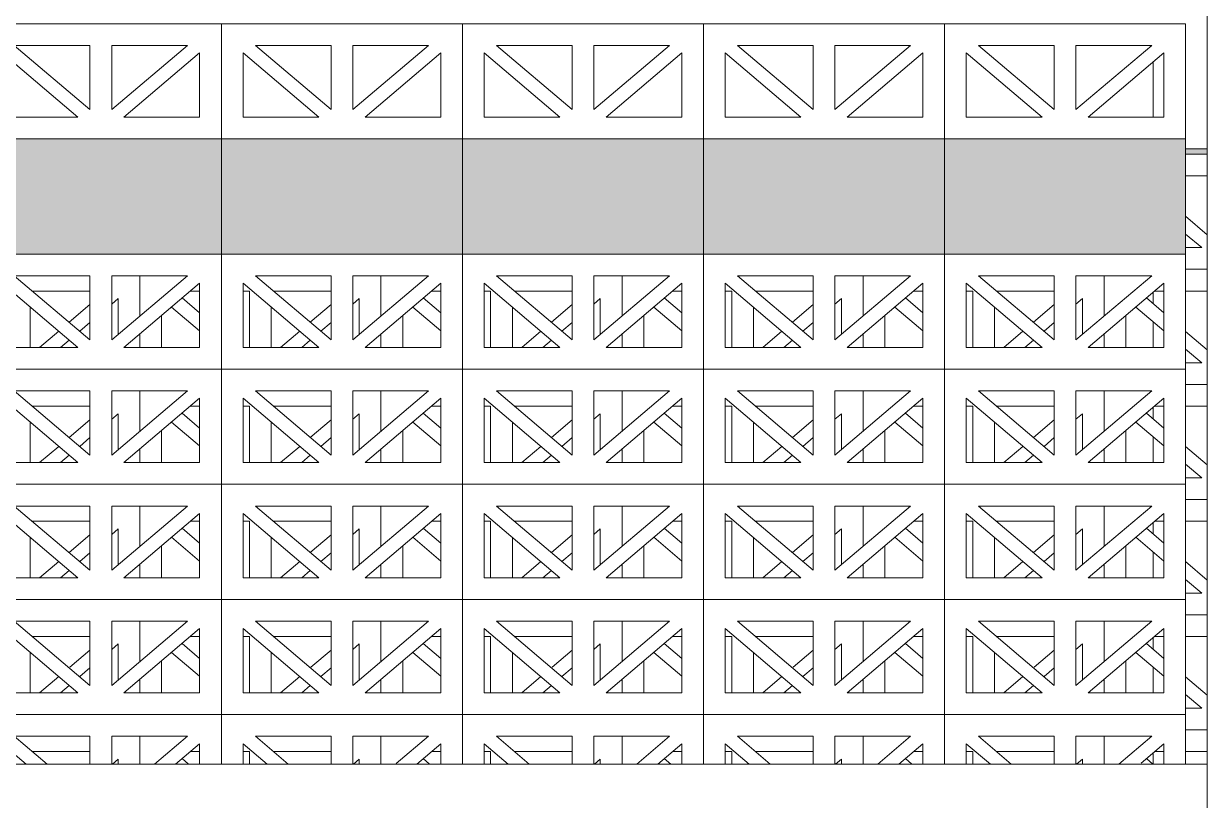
# Model space of a CAD drawing. Header units: millimetres. Extents: x -12186 to 152825, y -4386 to 9463.
# Drawn here: x 128090 to 129180, y 947 to 1662 of the extents above; entities that cross this region are included whole.
import ezdxf

# ---------------------------------------------------------------- set-up
doc = ezdxf.new("R2010")
doc.units = ezdxf.units.MM
for name, color, linetype, lineweight in [('A-FLOR-HRAL', 11, 'Continuous', 5), ('A-GENM', 13, 'Continuous', 9), ('A-GLAZ-CURT', 52, 'Continuous', 5), ('S-COLS', 52, 'Continuous', 5)]:
    doc.layers.add(name, color=color, linetype=linetype, lineweight=lineweight)

# ---------------------------------------------------------------- blocks, each defined once
blk = doc.blocks.new('The BREEZEBLOCK Family1 - The BREEZEBLOCK Family1-V417-Section 4')
at = {"layer": 'A-GLAZ-CURT'}
for p, q in [((-30355.6, 1005.6), (-30355.6, 980)), ((-30260.6, 1011.5), (-30280.6, 1011.5)), ((-30310.8, 980), (-30316.7, 985.1)), ((-30309.2, 991.5), (-30300.6, 991.5)), ((-30280.6, 991.5), (-30260.6, 991.5))]:
    blk.add_line(p, q, dxfattribs=at)
blk = doc.blocks.new('The BREEZEBLOCK Family1 - The BREEZEBLOCK Family1-V418-Section 4')
at = {"layer": 'A-GLAZ-CURT'}
for p, q in [((-30577.6, 1005.6), (-30577.6, 980)), ((-30355.6, 980), (-30355.6, 1005.6)), ((-30532.8, 980), (-30538.7, 985.1)), ((-30531.2, 991.5), (-30522.6, 991.5)), ((-30482.6, 991.5), (-30476.6, 991.5)), ((-30476.6, 991.5), (-30476.6, 980)), ((-30454.6, 991.5), (-30401.6, 991.5)), ((-30381, 980), (-30375.6, 984.6)), ((-30375.6, 984.6), (-30375.6, 980))]:
    blk.add_line(p, q, dxfattribs=at)
blk = doc.blocks.new('The BREEZEBLOCK Family1 - The BREEZEBLOCK Family1-V419-Section 4')
at = {"layer": 'A-GLAZ-CURT'}
for p, q in [((-30799.6, 1005.6), (-30799.6, 980)), ((-30577.6, 980), (-30577.6, 1005.6)), ((-30754.8, 980), (-30760.7, 985.1)), ((-30753.2, 991.5), (-30744.6, 991.5)), ((-30704.6, 991.5), (-30698.6, 991.5)), ((-30698.6, 991.5), (-30698.6, 980)), ((-30676.6, 991.5), (-30623.6, 991.5)), ((-30603, 980), (-30597.6, 984.6)), ((-30597.6, 984.6), (-30597.6, 980))]:
    blk.add_line(p, q, dxfattribs=at)
blk = doc.blocks.new('The BREEZEBLOCK Family1 - The BREEZEBLOCK Family1-V420-Section 4')
at = {"layer": 'A-GLAZ-CURT'}
for p, q in [((-31465.6, 1005.6), (-31465.6, 979.8)), ((-31243.6, 980), (-31243.6, 1005.6)), ((-31420.8, 980), (-31426.7, 985.1)), ((-31419.2, 991.5), (-31410.6, 991.5)), ((-31370.6, 991.5), (-31364.6, 991.5)), ((-31364.6, 991.5), (-31364.6, 980)), ((-31342.6, 991.5), (-31289.6, 991.5)), ((-31269, 980), (-31263.6, 984.6)), ((-31263.6, 984.6), (-31263.6, 980))]:
    blk.add_line(p, q, dxfattribs=at)
blk = doc.blocks.new('The BREEZEBLOCK Family1 - The BREEZEBLOCK Family1-V423-Section 4')
at = {"layer": 'A-GLAZ-CURT'}
for p, q in [((-30260.6, 1117.5), (-30280.6, 1117.5)), ((-30355.6, 1111.6), (-30355.6, 1074.6)), ((-30300.6, 1077.3), (-30316.7, 1091.1)), ((-30309.2, 1097.5), (-30300.6, 1097.5)), ((-30280.6, 1097.5), (-30260.6, 1097.5)), ((-30326.4, 1082.8), (-30300.6, 1060.9)), ((-30335.6, 1045.6), (-30335.6, 1075.1)), ((-30355.6, 1058.1), (-30355.6, 1045.6)), ((-30260.6, 1043.4), (-30280.6, 1060.4)), ((-30280.6, 1044), (-30265.8, 1031.5)), ((-30265.8, 1031.5), (-30280.6, 1031.5)), ((-30280.6, 1011.5), (-30260.6, 1011.5))]:
    blk.add_line(p, q, dxfattribs=at)
blk = doc.blocks.new('The BREEZEBLOCK Family1 - The BREEZEBLOCK Family1-V424-Section 4')
at = {"layer": 'A-GLAZ-CURT'}
for p, q in [((-30577.6, 1111.6), (-30577.6, 1074.6)), ((-30355.6, 1074.6), (-30355.6, 1111.6)), ((-30522.6, 1077.3), (-30538.7, 1091.1)), ((-30531.2, 1097.5), (-30522.6, 1097.5)), ((-30482.6, 1097.5), (-30476.6, 1097.5)), ((-30476.6, 1097.5), (-30476.6, 1045.6)), ((-30454.6, 1097.5), (-30401.6, 1097.5)), ((-30381.6, 1085.5), (-30375.6, 1090.6)), ((-30375.6, 1090.6), (-30375.6, 1057.6)), ((-30548.4, 1082.8), (-30522.6, 1060.9)), ((-30456.6, 1045.6), (-30456.6, 1082.7)), ((-30401.6, 1085), (-30420.1, 1069.3)), ((-30557.6, 1045.6), (-30557.6, 1075.1)), ((-30411, 1060.5), (-30401.6, 1068.6)), ((-30577.6, 1058.1), (-30577.6, 1045.6)), ((-30430.4, 1060.5), (-30448, 1045.6)), ((-30355.6, 1045.6), (-30355.6, 1058.1)), ((-30428.6, 1045.6), (-30420.7, 1052.3))]:
    blk.add_line(p, q, dxfattribs=at)
blk = doc.blocks.new('The BREEZEBLOCK Family1 - The BREEZEBLOCK Family1-V425-Section 4')
at = {"layer": 'A-GLAZ-CURT'}
for p, q in [((-30799.6, 1111.6), (-30799.6, 1074.6)), ((-30577.6, 1074.6), (-30577.6, 1111.6)), ((-30744.6, 1077.3), (-30760.7, 1091.1)), ((-30753.2, 1097.5), (-30744.6, 1097.5)), ((-30704.6, 1097.5), (-30698.6, 1097.5)), ((-30698.6, 1097.5), (-30698.6, 1045.6)), ((-30676.6, 1097.5), (-30623.6, 1097.5)), ((-30603.6, 1085.5), (-30597.6, 1090.6)), ((-30597.6, 1090.6), (-30597.6, 1057.6)), ((-30770.4, 1082.8), (-30744.6, 1060.9)), ((-30678.6, 1045.6), (-30678.6, 1082.7)), ((-30623.6, 1085), (-30642.1, 1069.3)), ((-30779.6, 1045.6), (-30779.6, 1075.1)), ((-30633, 1060.5), (-30623.6, 1068.6)), ((-30799.6, 1058.1), (-30799.6, 1045.6)), ((-30652.4, 1060.5), (-30670, 1045.6)), ((-30577.6, 1045.6), (-30577.6, 1058.1)), ((-30650.6, 1045.6), (-30642.7, 1052.3))]:
    blk.add_line(p, q, dxfattribs=at)
blk = doc.blocks.new('The BREEZEBLOCK Family1 - The BREEZEBLOCK Family1-V429-Section 4')
at = {"layer": 'A-GLAZ-CURT'}
for p, q in [((-30260.6, 1223.5), (-30280.6, 1223.5)), ((-30355.6, 1217.6), (-30355.6, 1180.6)), ((-30309.2, 1203.5), (-30300.6, 1203.5)), ((-30280.6, 1203.5), (-30260.6, 1203.5)), ((-30326.4, 1188.8), (-30300.6, 1166.9)), ((-30300.6, 1183.3), (-30316.7, 1197.1)), ((-30335.6, 1151.6), (-30335.6, 1181.1)), ((-30260.6, 1149.4), (-30280.6, 1166.4)), ((-30355.6, 1164.1), (-30355.6, 1151.6)), ((-30280.6, 1150), (-30265.8, 1137.5)), ((-30265.8, 1137.5), (-30280.6, 1137.5)), ((-30280.6, 1117.5), (-30260.6, 1117.5))]:
    blk.add_line(p, q, dxfattribs=at)
blk = doc.blocks.new('The BREEZEBLOCK Family1 - The BREEZEBLOCK Family1-V430-Section 4')
at = {"layer": 'A-GLAZ-CURT'}
for p, q in [((-30577.6, 1217.6), (-30577.6, 1180.6)), ((-30355.6, 1180.6), (-30355.6, 1217.6)), ((-30531.2, 1203.5), (-30522.6, 1203.5)), ((-30482.6, 1203.5), (-30476.6, 1203.5)), ((-30476.6, 1203.5), (-30476.6, 1151.6)), ((-30454.6, 1203.5), (-30401.6, 1203.5)), ((-30548.4, 1188.8), (-30522.6, 1166.9)), ((-30522.6, 1183.3), (-30538.7, 1197.1)), ((-30456.6, 1151.6), (-30456.6, 1188.7)), ((-30401.6, 1191), (-30420.7, 1174.7)), ((-30381.6, 1191.5), (-30375.6, 1196.6)), ((-30375.6, 1196.6), (-30375.6, 1164.1)), ((-30557.6, 1151.6), (-30557.6, 1181.1)), ((-30430.4, 1166.5), (-30448, 1151.6)), ((-30411, 1166.5), (-30401.6, 1174.6)), ((-30577.6, 1164.1), (-30577.6, 1151.6)), ((-30428.6, 1151.6), (-30420.7, 1158.3)), ((-30355.6, 1151.6), (-30355.6, 1164.1))]:
    blk.add_line(p, q, dxfattribs=at)
blk = doc.blocks.new('The BREEZEBLOCK Family1 - The BREEZEBLOCK Family1-V431-Section 4')
at = {"layer": 'A-GLAZ-CURT'}
for p, q in [((-30799.6, 1217.6), (-30799.6, 1180.6)), ((-30577.6, 1180.6), (-30577.6, 1217.6)), ((-30753.2, 1203.5), (-30744.6, 1203.5)), ((-30704.6, 1203.5), (-30698.6, 1203.5)), ((-30698.6, 1203.5), (-30698.6, 1151.6)), ((-30676.6, 1203.5), (-30623.6, 1203.5)), ((-30770.4, 1188.8), (-30744.6, 1166.9)), ((-30744.6, 1183.3), (-30760.7, 1197.1)), ((-30678.6, 1151.6), (-30678.6, 1188.7)), ((-30623.6, 1191), (-30642.7, 1174.7)), ((-30603.6, 1191.5), (-30597.6, 1196.6)), ((-30597.6, 1196.6), (-30597.6, 1164.1)), ((-30779.6, 1151.6), (-30779.6, 1181.1)), ((-30652.4, 1166.5), (-30670, 1151.6)), ((-30633, 1166.5), (-30623.6, 1174.6)), ((-30799.6, 1164.1), (-30799.6, 1151.6)), ((-30650.6, 1151.6), (-30642.7, 1158.3)), ((-30577.6, 1151.6), (-30577.6, 1164.1))]:
    blk.add_line(p, q, dxfattribs=at)
blk = doc.blocks.new('The BREEZEBLOCK Family1 - The BREEZEBLOCK Family1-V376-Section 4')
at = {"layer": 'A-GLAZ-CURT'}
for p, q in [((-30577.6, 263.6), (-30577.6, 226.6)), ((-30355.6, 226.6), (-30355.6, 263.6)), ((-30522.6, 229.3), (-30538.7, 243.1)), ((-30531.2, 249.5), (-30522.6, 249.5)), ((-30482.6, 249.5), (-30476.6, 249.5)), ((-30476.6, 249.5), (-30476.6, 197.6)), ((-30454.6, 249.5), (-30401.6, 249.5)), ((-30381.6, 237.5), (-30375.6, 242.6)), ((-30375.6, 242.6), (-30375.6, 209.6)), ((-30548.4, 234.8), (-30522.6, 212.9)), ((-30456.6, 197.6), (-30456.6, 234.7)), ((-30401.6, 237), (-30420.7, 220.7)), ((-30557.6, 197.6), (-30557.6, 227.1)), ((-30411, 212.5), (-30401.6, 220.6)), ((-30577.6, 210.1), (-30577.6, 197.6)), ((-30430.4, 212.5), (-30448, 197.6)), ((-30355.6, 197.6), (-30355.6, 210.1)), ((-30428.6, 197.6), (-30420.7, 204.3))]:
    blk.add_line(p, q, dxfattribs=at)
blk = doc.blocks.new('The BREEZEBLOCK Family1 - The BREEZEBLOCK Family1-V377-Section 4')
at = {"layer": 'A-GLAZ-CURT'}
for p, q in [((-30799.6, 263.6), (-30799.6, 226.6)), ((-30577.6, 226.6), (-30577.6, 263.6)), ((-30744.6, 229.3), (-30760.7, 243.1)), ((-30753.2, 249.5), (-30744.6, 249.5)), ((-30704.6, 249.5), (-30698.6, 249.5)), ((-30698.6, 249.5), (-30698.6, 197.6)), ((-30676.6, 249.5), (-30623.6, 249.5)), ((-30603.6, 237.5), (-30597.6, 242.6)), ((-30597.6, 242.6), (-30597.6, 209.6)), ((-30770.4, 234.8), (-30744.6, 212.9)), ((-30678.6, 197.6), (-30678.6, 234.7)), ((-30623.6, 237), (-30642.7, 220.7)), ((-30779.6, 197.6), (-30779.6, 227.1)), ((-30633, 212.5), (-30623.6, 220.6)), ((-30799.6, 210.1), (-30799.6, 197.6)), ((-30652.4, 212.5), (-30670, 197.6)), ((-30577.6, 197.6), (-30577.6, 210.1)), ((-30650.6, 197.6), (-30642.7, 204.3))]:
    blk.add_line(p, q, dxfattribs=at)
blk = doc.blocks.new('The BREEZEBLOCK Family1 - The BREEZEBLOCK Family1-V435-Section 4')
at = {"layer": 'A-GLAZ-CURT'}
for p, q in [((-30280.6, 1521.5), (-30260.6, 1521.5)), ((-30260.6, 1467.4), (-30280.6, 1484.4)), ((-30280.6, 1468), (-30265.8, 1455.5)), ((-30265.8, 1455.5), (-30280.6, 1455.5)), ((-30280.6, 1435.5), (-30260.6, 1435.5))]:
    blk.add_line(p, q, dxfattribs=at)
blk = doc.blocks.new('System Panel - Glazed-1053709-Section 4')
at = {"layer": 'A-GLAZ-CURT'}
blk.add_hatch(color=256, dxfattribs=at).paths.add_polyline_path([(-30260.6, 1541.5), (-30260.6, 1546.5), (-30280.6, 1546.5), (-30280.6, 1541.5)])
for p, q in [((-30260.6, 1546.5), (-30280.6, 1546.5)), ((-30280.6, 1541.5), (-30260.6, 1541.5))]:
    blk.add_line(p, q, dxfattribs=at)
blk = doc.blocks.new('The BREEZEBLOCK Family1 - The BREEZEBLOCK Family1-V493-Section 4')
at = {"layer": 'A-GLAZ-CURT'}
for p, q in [((-30280.6, 1025.6), (-30502.6, 1025.6)), ((-30502.6, 1025.6), (-30502.6, 980)), ((-30280.6, 980), (-30280.6, 1025.6)), ((-30441.1, 980), (-30471.3, 1005.6)), ((-30471.3, 1005.6), (-30401.6, 1005.6)), ((-30401.6, 1005.6), (-30401.6, 980)), ((-30381.6, 980), (-30381.6, 1005.6)), ((-30381.6, 1005.6), (-30311.8, 1005.6)), ((-30311.8, 1005.6), (-30342.1, 980)), ((-30482.6, 980), (-30482.6, 998.8)), ((-30482.6, 998.8), (-30460.4, 980)), ((-30321.6, 981), (-30300.6, 998.8)), ((-30300.6, 998.8), (-30300.6, 980)), ((-30502.6, 930), (-30502.6, 919.6)), ((-30502.6, 919.6), (-30285.5, 919.6))]:
    blk.add_line(p, q, dxfattribs=at)
blk = doc.blocks.new('The BREEZEBLOCK Family1 - The BREEZEBLOCK Family1-V494-Section 4')
at = {"layer": 'A-GLAZ-CURT'}
for p, q in [((-30502.6, 1025.6), (-30724.6, 1025.6)), ((-30724.6, 1025.6), (-30724.6, 980)), ((-30502.6, 980), (-30502.6, 1025.6)), ((-30663.1, 980), (-30693.3, 1005.6)), ((-30693.3, 1005.6), (-30623.6, 1005.6)), ((-30623.6, 1005.6), (-30623.6, 980)), ((-30603.6, 980), (-30603.6, 1005.6)), ((-30603.6, 1005.6), (-30533.8, 1005.6)), ((-30533.8, 1005.6), (-30564.1, 980)), ((-30704.6, 980), (-30704.6, 998.8)), ((-30704.6, 998.8), (-30682.4, 980)), ((-30544.7, 980), (-30522.6, 998.8)), ((-30522.6, 998.8), (-30522.6, 980)), ((-30724.6, 930), (-30724.6, 919.6)), ((-30502.6, 919.6), (-30502.6, 930)), ((-30724.6, 919.6), (-30502.6, 919.6))]:
    blk.add_line(p, q, dxfattribs=at)
blk = doc.blocks.new('The BREEZEBLOCK Family1 - The BREEZEBLOCK Family1-V495-Section 4')
at = {"layer": 'A-GLAZ-CURT'}
for p, q in [((-30724.6, 1025.6), (-30946.6, 1025.6)), ((-30946.6, 1025.6), (-30946.6, 980)), ((-30724.6, 980), (-30724.6, 1025.6)), ((-30885.1, 980), (-30915.3, 1005.6)), ((-30915.3, 1005.6), (-30845.6, 1005.6)), ((-30845.6, 1005.6), (-30845.6, 980)), ((-30825.6, 980), (-30825.6, 1005.6)), ((-30825.6, 1005.6), (-30755.8, 1005.6)), ((-30755.8, 1005.6), (-30786.1, 980)), ((-30926.6, 980), (-30926.6, 998.8)), ((-30926.6, 998.8), (-30904.4, 980)), ((-30766.7, 980), (-30744.6, 998.8)), ((-30744.6, 998.8), (-30744.6, 980)), ((-30946.6, 930), (-30946.6, 919.6)), ((-30724.6, 919.6), (-30724.6, 930)), ((-30946.6, 919.6), (-30873, 919.6)), ((-30848.1, 919.6), (-30724.6, 919.6))]:
    blk.add_line(p, q, dxfattribs=at)
blk = doc.blocks.new('The BREEZEBLOCK Family1 - The BREEZEBLOCK Family1-V496-Section 4')
at = {"layer": 'A-GLAZ-CURT'}
for p, q in [((-30946.6, 1025.6), (-31168.6, 1025.6)), ((-31168.6, 1025.6), (-31168.6, 980)), ((-30946.6, 980), (-30946.6, 1025.6)), ((-31107.1, 980), (-31137.3, 1005.6)), ((-31137.3, 1005.6), (-31067.6, 1005.6)), ((-31067.6, 1005.6), (-31067.6, 980)), ((-31047.6, 980), (-31047.6, 1005.6)), ((-31047.6, 1005.6), (-30977.8, 1005.6)), ((-30977.8, 1005.6), (-31007.5, 980.5)), ((-31148.6, 980), (-31148.6, 998.8)), ((-31148.6, 998.8), (-31126.4, 980)), ((-30988.7, 980), (-30966.6, 998.8)), ((-30966.6, 998.8), (-30966.6, 980)), ((-31168.6, 930), (-31168.6, 919.6)), ((-30946.6, 919.6), (-30946.6, 930)), ((-31168.6, 919.6), (-30946.6, 919.6))]:
    blk.add_line(p, q, dxfattribs=at)
blk = doc.blocks.new('The BREEZEBLOCK Family1 - The BREEZEBLOCK Family1-V448-Section 4')
at = {"layer": 'A-GLAZ-CURT'}
for p, q in [((-32056.6, 177.6), (-32278.6, 177.6)), ((-32278.6, 177.6), (-32278.6, 71.6)), ((-32056.6, 71.6), (-32056.6, 177.6)), ((-32177.6, 98.5), (-32247.3, 157.6)), ((-32247.3, 157.6), (-32177.6, 157.6)), ((-32177.6, 157.6), (-32177.6, 98.5)), ((-32087.8, 157.6), (-32157.6, 98.5)), ((-32157.6, 98.5), (-32157.6, 157.6)), ((-32157.6, 157.6), (-32087.8, 157.6)), ((-32258.6, 91.6), (-32258.6, 150.8)), ((-32258.6, 150.8), (-32188.8, 91.6)), ((-32146.3, 91.6), (-32076.6, 150.8)), ((-32076.6, 150.8), (-32076.6, 91.6)), ((-32188.8, 91.6), (-32258.6, 91.6)), ((-32076.6, 91.6), (-32146.3, 91.6)), ((-32278.6, 71.6), (-32056.6, 71.6))]:
    blk.add_line(p, q, dxfattribs=at)
blk = doc.blocks.new('The BREEZEBLOCK Family1 - The BREEZEBLOCK Family1-V500-Section 4')
at = {"layer": 'A-GLAZ-CURT'}
for p, q in [((-30502.6, 1449.6), (-30502.6, 1343.6)), ((-30280.6, 1343.6), (-30280.6, 1449.6)), ((-30401.6, 1370.5), (-30471.3, 1429.6)), ((-30471.3, 1429.6), (-30401.6, 1429.6)), ((-30401.6, 1429.6), (-30401.6, 1370.5)), ((-30311.8, 1429.6), (-30381.6, 1370.5)), ((-30381.6, 1370.5), (-30381.6, 1429.6)), ((-30381.6, 1429.6), (-30311.8, 1429.6)), ((-30482.6, 1363.6), (-30482.6, 1422.8)), ((-30482.6, 1422.8), (-30412.8, 1363.6)), ((-30370.3, 1363.6), (-30300.6, 1422.8)), ((-30300.6, 1422.8), (-30300.6, 1363.6)), ((-30412.8, 1363.6), (-30482.6, 1363.6)), ((-30300.6, 1363.6), (-30370.3, 1363.6)), ((-30502.6, 1343.6), (-30280.6, 1343.6))]:
    blk.add_line(p, q, dxfattribs=at)
blk = doc.blocks.new('System Panel - Glazed-1093574-Section 4')
at = {"layer": 'A-GLAZ-CURT'}
blk.add_hatch(color=256, dxfattribs=at).paths.add_polyline_path([(-30502.6, 1449.6), (-30280.6, 1449.6), (-30280.6, 1555.6), (-30502.6, 1555.6), (-30502.6, 1543.5)])
for p, q in [((-30280.6, 1555.6), (-30502.6, 1555.6)), ((-30502.6, 1555.6), (-30502.6, 1449.6)), ((-30280.6, 1449.6), (-30280.6, 1555.6)), ((-30502.6, 1449.6), (-30280.6, 1449.6))]:
    blk.add_line(p, q, dxfattribs=at)
blk = doc.blocks.new('The BREEZEBLOCK Family1 - The BREEZEBLOCK Family1-V527-Section 4')
at = {"layer": 'A-GLAZ-CURT'}
for p, q in [((-30280.6, 1661.6), (-30502.6, 1661.6)), ((-30502.6, 1661.6), (-30502.6, 1555.6)), ((-30280.6, 1555.6), (-30280.6, 1661.6)), ((-30401.6, 1582.5), (-30471.3, 1641.6)), ((-30471.3, 1641.6), (-30401.6, 1641.6)), ((-30401.6, 1641.6), (-30401.6, 1582.5)), ((-30311.8, 1641.6), (-30381.6, 1582.5)), ((-30381.6, 1582.5), (-30381.6, 1641.6)), ((-30381.6, 1641.6), (-30311.8, 1641.6)), ((-30482.6, 1575.6), (-30482.6, 1634.8)), ((-30482.6, 1634.8), (-30412.8, 1575.6)), ((-30370.3, 1575.6), (-30300.6, 1634.8)), ((-30300.6, 1634.8), (-30300.6, 1575.6)), ((-30412.8, 1575.6), (-30482.6, 1575.6)), ((-30300.6, 1575.6), (-30370.3, 1575.6))]:
    blk.add_line(p, q, dxfattribs=at)
blk = doc.blocks.new('M_Concrete-Rectangular-Column - 200 x 300m-1407141-Section 4')
at = {"layer": 'S-COLS'}
blk.add_line((-30260.6, 2380), (-30260.6, 0), dxfattribs=at)
blk = doc.blocks.new('Top Rail Type - Top Rail_Internal_-1357121-Section 4')
at = {"layer": 'A-FLOR-HRAL'}
blk.add_line((-30260.6, 980), (-31860.6, 980), dxfattribs=at)
blk = doc.blocks.new('Downpipe - Downpipe-V559-Section 4')
at = {"layer": 'A-GENM', "lineweight": 5}
for p, q in [((-30310.6, 1575.6), (-30310.6, 1626.3)), ((-30310.6, 1403.8), (-30310.6, 1414.3)), ((-30310.6, 1363.6), (-30310.6, 1387.4)), ((-30310.6, 1297.8), (-30310.6, 1308.3)), ((-30310.6, 1257.6), (-30310.6, 1281.4)), ((-30310.6, 1191.8), (-30310.6, 1202.3)), ((-30310.6, 1151.6), (-30310.6, 1175.4)), ((-30310.6, 1085.8), (-30310.6, 1096.3)), ((-30310.6, 1045.6), (-30310.6, 1069.3)), ((-30310.6, 980), (-30310.6, 990.3))]:
    blk.add_line(p, q, dxfattribs=at)

msp = doc.modelspace()

# ---------------------------------------------------------------- block references
at = {"layer": 'A-FLOR-HRAL'}
msp.add_blockref('Top Rail Type - Top Rail_Internal_-1357121-Section 4', (159440.3, 0), dxfattribs=at)
at = {"layer": 'A-GENM', "lineweight": 5}
msp.add_blockref('Downpipe - Downpipe-V559-Section 4', (159440.3, 0), dxfattribs=at)
at = {"layer": 'A-GLAZ-CURT'}
for name, p in [('The BREEZEBLOCK Family1 - The BREEZEBLOCK Family1-V527-Section 4', (158552.3, 0)), ('The BREEZEBLOCK Family1 - The BREEZEBLOCK Family1-V527-Section 4', (158774.3, 0)), ('The BREEZEBLOCK Family1 - The BREEZEBLOCK Family1-V527-Section 4', (158996.3, 0)), ('The BREEZEBLOCK Family1 - The BREEZEBLOCK Family1-V527-Section 4', (159218.3, 0)), ('The BREEZEBLOCK Family1 - The BREEZEBLOCK Family1-V527-Section 4', (159440.3, 0)), ('System Panel - Glazed-1093574-Section 4', (158552.3, 0)), ('System Panel - Glazed-1093574-Section 4', (158774.3, 0)), ('System Panel - Glazed-1093574-Section 4', (158996.3, 0)), ('System Panel - Glazed-1093574-Section 4', (159218.3, 0)), ('System Panel - Glazed-1093574-Section 4', (159440.3, 0)), ('System Panel - Glazed-1053709-Section 4', (159440.3, 0)), ('The BREEZEBLOCK Family1 - The BREEZEBLOCK Family1-V435-Section 4', (159440.3, 0)), ('The BREEZEBLOCK Family1 - The BREEZEBLOCK Family1-V500-Section 4', (158552.3, 0)), ('The BREEZEBLOCK Family1 - The BREEZEBLOCK Family1-V500-Section 4', (158774.3, 0)), ('The BREEZEBLOCK Family1 - The BREEZEBLOCK Family1-V500-Section 4', (158996.3, 0)), ('The BREEZEBLOCK Family1 - The BREEZEBLOCK Family1-V500-Section 4', (159218.3, 0)), ('The BREEZEBLOCK Family1 - The BREEZEBLOCK Family1-V500-Section 4', (159440.3, 0)), ('The BREEZEBLOCK Family1 - The BREEZEBLOCK Family1-V377-Section 4', (158774.3, 1166)), ('The BREEZEBLOCK Family1 - The BREEZEBLOCK Family1-V377-Section 4', (158996.3, 1166)), ('The BREEZEBLOCK Family1 - The BREEZEBLOCK Family1-V377-Section 4', (159218.3, 1166)), ('The BREEZEBLOCK Family1 - The BREEZEBLOCK Family1-V377-Section 4', (159440.3, 1166)), ('The BREEZEBLOCK Family1 - The BREEZEBLOCK Family1-V376-Section 4', (159440.3, 1166)), ('The BREEZEBLOCK Family1 - The BREEZEBLOCK Family1-V423-Section 4', (159440.3, 318)), ('The BREEZEBLOCK Family1 - The BREEZEBLOCK Family1-V448-Section 4', (160328.3, 1166)), ('The BREEZEBLOCK Family1 - The BREEZEBLOCK Family1-V448-Section 4', (160550.3, 1166)), ('The BREEZEBLOCK Family1 - The BREEZEBLOCK Family1-V448-Section 4', (160772.3, 1166)), ('The BREEZEBLOCK Family1 - The BREEZEBLOCK Family1-V448-Section 4', (160994.3, 1166)), ('The BREEZEBLOCK Family1 - The BREEZEBLOCK Family1-V448-Section 4', (161216.3, 1166)), ('The BREEZEBLOCK Family1 - The BREEZEBLOCK Family1-V377-Section 4', (158774.3, 1060)), ('The BREEZEBLOCK Family1 - The BREEZEBLOCK Family1-V377-Section 4', (158996.3, 1060)), ('The BREEZEBLOCK Family1 - The BREEZEBLOCK Family1-V377-Section 4', (159218.3, 1060)), ('The BREEZEBLOCK Family1 - The BREEZEBLOCK Family1-V377-Section 4', (159440.3, 1060)), ('The BREEZEBLOCK Family1 - The BREEZEBLOCK Family1-V376-Section 4', (159440.3, 1060)), ('The BREEZEBLOCK Family1 - The BREEZEBLOCK Family1-V423-Section 4', (159440.3, 212)), ('The BREEZEBLOCK Family1 - The BREEZEBLOCK Family1-V448-Section 4', (160328.3, 1060)), ('The BREEZEBLOCK Family1 - The BREEZEBLOCK Family1-V448-Section 4', (160550.3, 1060)), ('The BREEZEBLOCK Family1 - The BREEZEBLOCK Family1-V448-Section 4', (160772.3, 1060)), ('The BREEZEBLOCK Family1 - The BREEZEBLOCK Family1-V448-Section 4', (160994.3, 1060)), ('The BREEZEBLOCK Family1 - The BREEZEBLOCK Family1-V448-Section 4', (161216.3, 1060)), ('The BREEZEBLOCK Family1 - The BREEZEBLOCK Family1-V429-Section 4', (159440.3, 0)), ('The BREEZEBLOCK Family1 - The BREEZEBLOCK Family1-V431-Section 4', (158774.3, 0)), ('The BREEZEBLOCK Family1 - The BREEZEBLOCK Family1-V431-Section 4', (158996.3, 0)), ('The BREEZEBLOCK Family1 - The BREEZEBLOCK Family1-V431-Section 4', (159218.3, 0)), ('The BREEZEBLOCK Family1 - The BREEZEBLOCK Family1-V431-Section 4', (159440.3, 0)), ('The BREEZEBLOCK Family1 - The BREEZEBLOCK Family1-V430-Section 4', (159440.3, 0)), ('The BREEZEBLOCK Family1 - The BREEZEBLOCK Family1-V448-Section 4', (160328.3, 954)), ('The BREEZEBLOCK Family1 - The BREEZEBLOCK Family1-V448-Section 4', (160550.3, 954)), ('The BREEZEBLOCK Family1 - The BREEZEBLOCK Family1-V448-Section 4', (160772.3, 954)), ('The BREEZEBLOCK Family1 - The BREEZEBLOCK Family1-V448-Section 4', (160994.3, 954)), ('The BREEZEBLOCK Family1 - The BREEZEBLOCK Family1-V448-Section 4', (161216.3, 954)), ('The BREEZEBLOCK Family1 - The BREEZEBLOCK Family1-V423-Section 4', (159440.3, 0)), ('The BREEZEBLOCK Family1 - The BREEZEBLOCK Family1-V425-Section 4', (158774.3, 0)), ('The BREEZEBLOCK Family1 - The BREEZEBLOCK Family1-V425-Section 4', (158996.3, 0)), ('The BREEZEBLOCK Family1 - The BREEZEBLOCK Family1-V425-Section 4', (159218.3, 0)), ('The BREEZEBLOCK Family1 - The BREEZEBLOCK Family1-V425-Section 4', (159440.3, 0)), ('The BREEZEBLOCK Family1 - The BREEZEBLOCK Family1-V424-Section 4', (159440.3, 0)), ('The BREEZEBLOCK Family1 - The BREEZEBLOCK Family1-V494-Section 4', (158774.3, 0)), ('The BREEZEBLOCK Family1 - The BREEZEBLOCK Family1-V496-Section 4', (159440.3, 0)), ('The BREEZEBLOCK Family1 - The BREEZEBLOCK Family1-V495-Section 4', (159440.3, 0)), ('The BREEZEBLOCK Family1 - The BREEZEBLOCK Family1-V494-Section 4', (159440.3, 0)), ('The BREEZEBLOCK Family1 - The BREEZEBLOCK Family1-V493-Section 4', (159440.3, 0)), ('The BREEZEBLOCK Family1 - The BREEZEBLOCK Family1-V420-Section 4', (159440.3, 0)), ('The BREEZEBLOCK Family1 - The BREEZEBLOCK Family1-V419-Section 4', (158996.3, 0)), ('The BREEZEBLOCK Family1 - The BREEZEBLOCK Family1-V419-Section 4', (159218.3, 0)), ('The BREEZEBLOCK Family1 - The BREEZEBLOCK Family1-V419-Section 4', (159440.3, 0)), ('The BREEZEBLOCK Family1 - The BREEZEBLOCK Family1-V418-Section 4', (159440.3, 0)), ('The BREEZEBLOCK Family1 - The BREEZEBLOCK Family1-V417-Section 4', (159440.3, 0))]:
    msp.add_blockref(name, p, dxfattribs=at)
at = {"layer": 'S-COLS'}
msp.add_blockref('M_Concrete-Rectangular-Column - 200 x 300m-1407141-Section 4', (159440.3, 0), dxfattribs=at)

doc.saveas('drawing.dxf')
